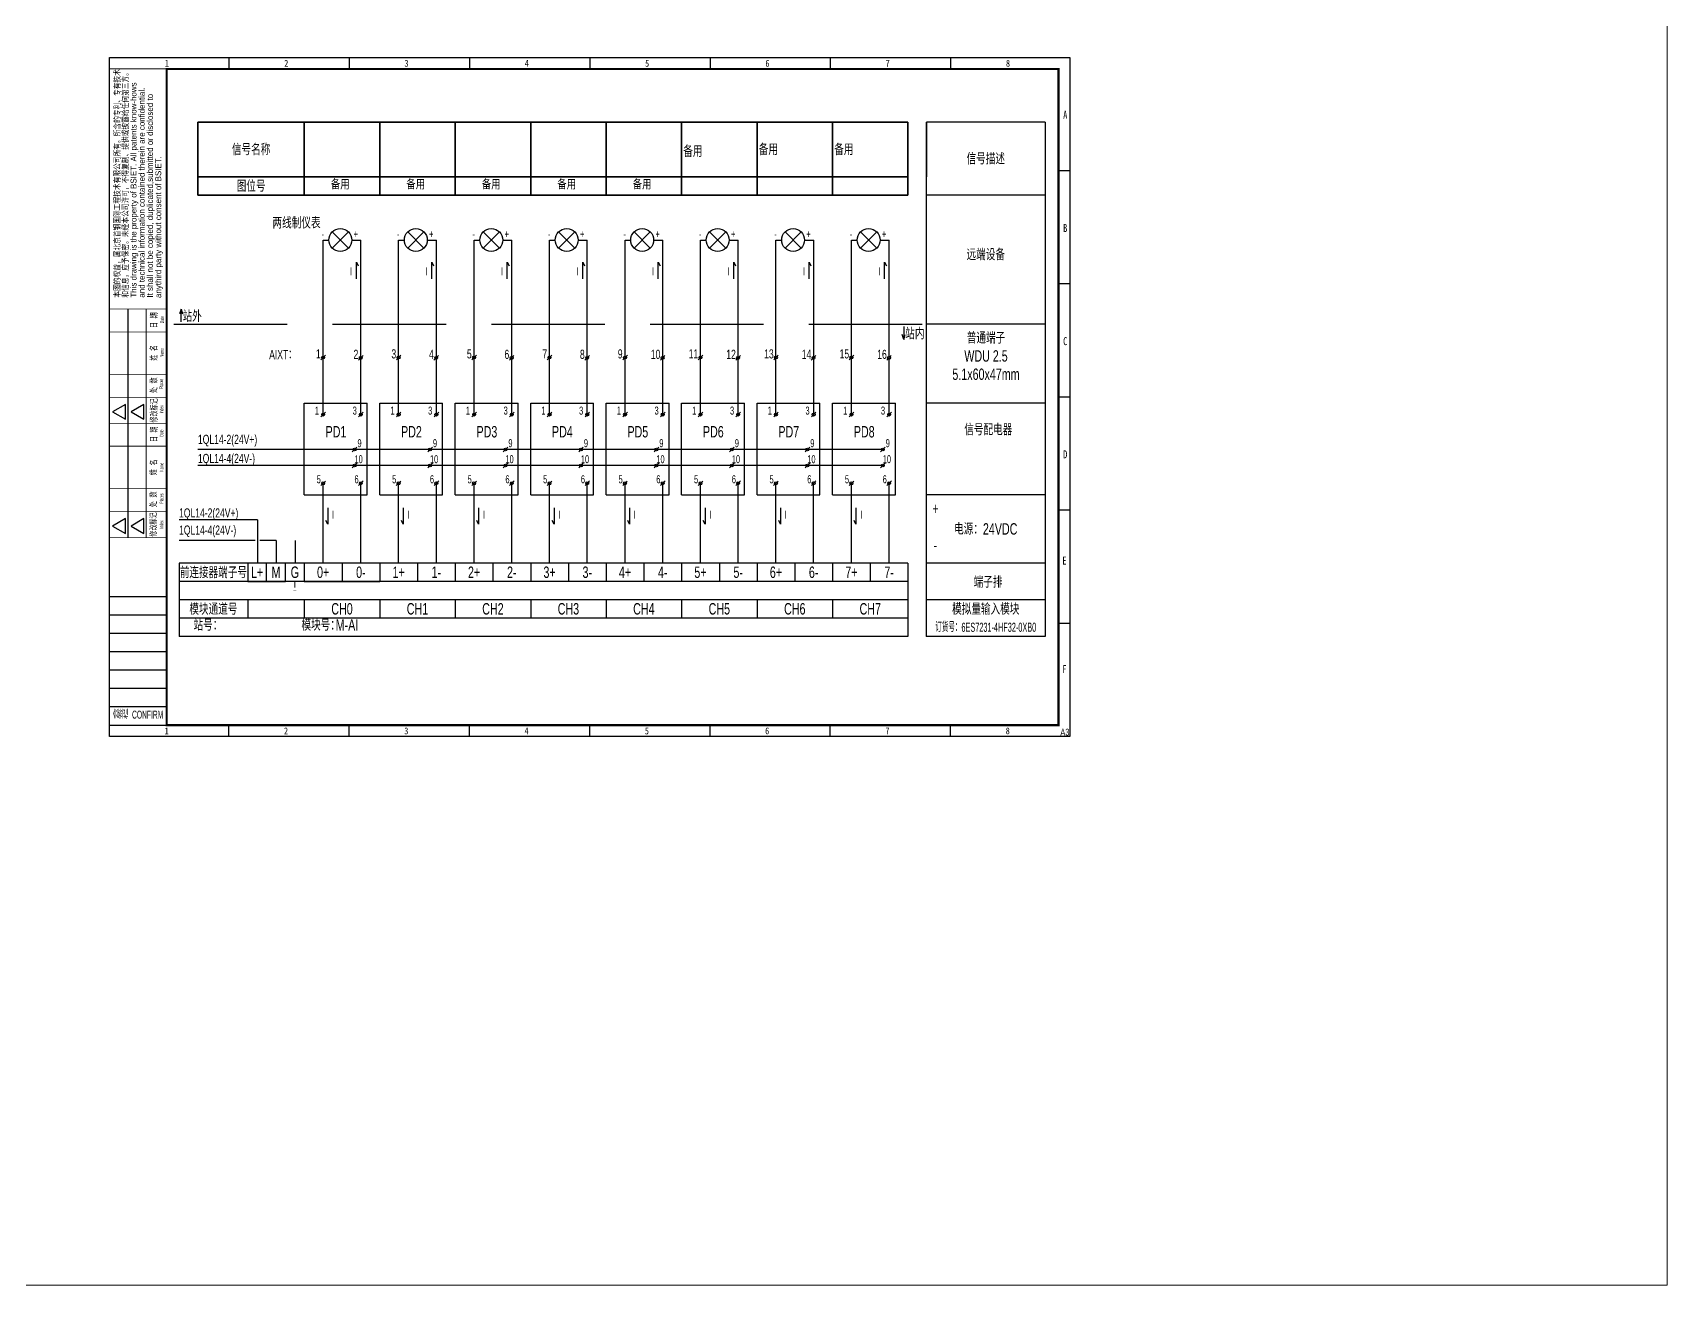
# Model space of a CAD drawing. Header units: millimetres. Extents: x 6333 to 49538, y -3842 to 24603.
# Drawn here: x 8729 to 9444, y -3842 to -3294 of the extents above; entities that cross this region are included whole.
import ezdxf
from ezdxf.enums import TextEntityAlignment as Align

# ---------------------------------------------------------------- set-up
doc = ezdxf.new("R2010")
doc.units = ezdxf.units.MM
doc.linetypes.add('DASHED', pattern=[0.75, 0.5, -0.25])
doc.linetypes.add('DGN Style 3', pattern=[69.413982, 49.581416, -19.832566])
for name, color, linetype, lineweight in [('000自动化文字', 7, 'Continuous', 25), ('000自动化暂时锁定', 7, 'Continuous', 35), ('图框', 7, 'Continuous', 13)]:
    doc.layers.add(name, color=color, linetype=linetype, lineweight=lineweight)
doc.layers.add('TK', color=7, linetype='Continuous')
doc.layers.add('模板-签名-公用', color=3, linetype='Continuous')
doc.styles.add('A字-H5', font='BSDI_XW.shx', dxfattribs={"width": 0.7, "height": 5, "bigfont": 'BSDI_HZ.shx'})
doc.styles.add('LZ-Roman', font='bsdi_xw.shx')
doc.styles.add('Style-Times New Roman', font='bsdi_xw.shx', dxfattribs={"bigfont": '@bsdi_hz.shx'})
doc.styles.add('Style-仿宋_GB2312', font='')
doc.styles.add('宋体', font='bsdi_xw.shx', dxfattribs={"width": 0.7, "height": 2.5, "bigfont": '@bsdi_hz.shx'})
doc.styles.add('宋体_1', font='bsdi_xw.shx', dxfattribs={"width": 0.7, "height": 2.386364, "bigfont": '@bsdi_hz.shx'})
doc.styles.add('首钢设计院H3.5', font='BSDI_XW.shx', dxfattribs={"width": 0.714286, "height": 3.5, "bigfont": 'BSDI_HZ.shx'})
doc.styles.add('首钢设计院H5', font='BSDI_XW.shx', dxfattribs={"width": 0.7, "bigfont": 'BSDI_HZ.shx'})
doc.styles.get('Style-仿宋_GB2312').set_extended_font_data('仿宋_GB2312')

# ---------------------------------------------------------------- blocks, each defined once
blk = doc.blocks.new('BSIET_通用图框_A3_1')
at = {"const_width": 0.5}
blk.add_lwpolyline([(-404, 187), (-404, 87)], dxfattribs=at)
at = {"layer": '图框', "color": 7, "linetype": 'Continuous', "lineweight": 25}
for p, q in [((-367.8, 297), (-367.8, 292)), ((-315.2, 297), (-315.2, 292)), ((-262.6, 297), (-262.6, 292)), ((-210, 297), (-210, 292)), ((-157.4, 297), (-157.4, 292)), ((-104.8, 297), (-104.8, 292)), ((-52.2, 297), (-52.2, 292)), ((0, 247.5), (-5, 247.5)), ((0, 198), (-5, 198)), ((-412, 187), (-412, 87)), ((-413.03, 145.32), (-418.65, 142.07)), ((-413.03, 138.82), (-413.03, 145.32)), ((-404.96, 145.32), (-410.58, 142.07)), ((-404.96, 138.82), (-404.96, 145.32)), ((0, 148.5), (-5, 148.5)), ((-418.65, 142.07), (-413.03, 138.82)), ((-410.58, 142.07), (-404.96, 138.82)), ((-413.03, 95.32), (-418.65, 92.07)), ((-413.03, 88.82), (-413.03, 95.32)), ((-404.96, 95.32), (-410.58, 92.07)), ((-404.96, 88.82), (-404.96, 95.32)), ((0, 99), (-5, 99)), ((-418.65, 92.07), (-413.03, 88.82)), ((-410.58, 92.07), (-404.96, 88.82)), ((0, 49.5), (-5, 49.5)), ((-367.8, 0), (-367.8, 5)), ((-315.2, 0), (-315.2, 5)), ((-262.6, 0), (-262.6, 5)), ((-210, 0), (-210, 5)), ((-157.4, 0), (-157.4, 5)), ((-104.8, 0), (-104.8, 5)), ((-52.2, 0), (-52.2, 5))]:
    blk.add_line(p, q, dxfattribs=at)
at = {"layer": '图框', "color": 7, "linetype": 'Continuous', "lineweight": 20}
blk.add_line((-420, 292), (-395, 292), dxfattribs=at)
blk.add_line((-420, 292), (-395, 292), dxfattribs=at)
blk.add_line((-420, 292), (-395, 292), dxfattribs=at)
blk.add_line((-420, 292), (-395, 292), dxfattribs=at)
at = {"layer": '图框', "color": 7, "lineweight": 25}
for p, q in [((-420.12, 61.21), (-395.12, 61.21)), ((-420, 61.21), (-395, 61.21)), ((-420, 61.21), (-395, 61.21)), ((-420, 61.21), (-395, 61.21)), ((-420.02, 53.21), (-395.02, 53.21)), ((-420.02, 53.21), (-395.02, 53.21)), ((-420.02, 53.21), (-395.02, 53.21)), ((-420, 53.21), (-395, 53.21)), ((-420, 45.21), (-395, 45.21)), ((-420, 37.21), (-395, 37.21)), ((-420, 29.21), (-395, 29.21)), ((-420, 21.21), (-395, 21.21)), ((-420, 13.21), (-395, 13.21)), ((-420, 5), (-395, 5))]:
    blk.add_line(p, q, dxfattribs=at)
at = {"layer": '图框', "lineweight": 25}
blk.add_lwpolyline([(-420, 297), (0, 297), (0, 0), (-420, 0)], close=True, dxfattribs=at)
at = {"layer": '图框', "const_width": 1}
blk.add_lwpolyline([(-395, 292), (-5, 292), (-5, 5), (-395, 5)], close=True, dxfattribs=at)
at = {"layer": '图框', "const_width": 0.35}
for points in [[(-420, 187), (-395, 187)], [(-420, 177), (-395, 177)], [(-420, 158.45), (-395, 158.45)], [(-420, 148.35), (-395, 148.35)], [(-420, 137), (-395, 137)], [(-420, 127), (-395, 127)], [(-420, 108.45), (-395, 108.45)], [(-420, 98.35), (-395, 98.35)], [(-420, 87), (-395, 87)]]:
    blk.add_lwpolyline(points, dxfattribs=at)
at = {"layer": 'TK', "style": '宋体_1', "width": 0.7, "flags": 3}
for tag, p in [('LZCO_NGZBS-W50-H30-D10_T7', (-43.87, 279.75)), ('LZCO_NJN-W50-H30-D10_T7', (-42.73, 248.65))]:
    blk.add_attdef(tag, text='', height=3, dxfattribs=at).set_placement(p, align=Align.MIDDLE_CENTER)
at = {"layer": 'TK', "lineweight": 25, "style": '宋体', "width": 0.7, "flags": 3}
for tag, p in [('LZHQ_N会签6_T6_H6', (-407.25, 57.08)), ('LZHQ_N会签5_T6_H6', (-407.25, 49.08)), ('LZHQ_N会签4_T6_H6', (-407.25, 41.08)), ('LZHQ_N会签3_T6_H6', (-407.25, 33.08)), ('LZHQ_N会签2_T6_H6', (-407.25, 25.08)), ('LZHQ_N会签1_T6_H6', (-407.25, 17.08))]:
    blk.add_attdef(tag, text='', height=2.5, dxfattribs=at).set_placement(p, align=Align.MIDDLE)
at = {"layer": '图框', "color": 7, "linetype": 'Continuous', "lineweight": 25}
for s, height, style, width, p in [('1', 3, 'Style-仿宋_GB2312', 0.733334, (-394.89, 294.49)), ('2', 3, 'Style-仿宋_GB2312', 0.733334, (-342.7, 294.49)), ('3', 3, 'Style-仿宋_GB2312', 0.733334, (-290.1, 294.49)), ('4', 3, 'Style-仿宋_GB2312', 0.733334, (-237.5, 294.49)), ('5', 3, 'Style-仿宋_GB2312', 0.733334, (-184.9, 294.49)), ('6', 3, 'Style-仿宋_GB2312', 0.733334, (-132.3, 294.49)), ('7', 3, 'Style-仿宋_GB2312', 0.733334, (-79.7, 294.49)), ('8', 3, 'Style-仿宋_GB2312', 0.733334, (-27.1, 294.49)), ('A', 3.5, 'Style-仿宋_GB2312', 0.628572, (-2.07, 271.95)), ('B', 3.5, 'Style-仿宋_GB2312', 0.628572, (-2.07, 222.45)), ('C', 3.5, 'Style-仿宋_GB2312', 0.628572, (-2.07, 172.95)), ('D', 3.5, 'Style-仿宋_GB2312', 0.628572, (-2.07, 123.45)), ('E', 3.5, 'Style-仿宋_GB2312', 0.628572, (-2.43, 76.97)), ('F', 3.5, 'Style-仿宋_GB2312', 0.628572, (-2.43, 29.56)), ('1', 3, 'Style-仿宋_GB2312', 0.733334, (-395, 2.5)), ('2', 3, 'Style-仿宋_GB2312', 0.733334, (-342.8, 2.5)), ('3', 3, 'Style-仿宋_GB2312', 0.733334, (-290.2, 2.5)), ('4', 3, 'Style-仿宋_GB2312', 0.733334, (-237.6, 2.5)), ('5', 3, 'Style-仿宋_GB2312', 0.733334, (-185, 2.5)), ('6', 3, 'Style-仿宋_GB2312', 0.733334, (-132.4, 2.5)), ('7', 3, 'Style-仿宋_GB2312', 0.733334, (-79.8, 2.5)), ('8', 3, 'Style-仿宋_GB2312', 0.733334, (-27.2, 2.5)), ('A3', 3, 'Style-Times New Roman', 0.7, (-2.23, 1.95))]:
    blk.add_text(s, height=height, dxfattribs=dict(at, style=style, width=width)).set_placement(p, align=Align.MIDDLE_CENTER)
at = {"layer": '图框', "color": 7, "linetype": 'Continuous', "lineweight": 20, "style": 'Style-仿宋_GB2312', "width": 0.807692}
blk.add_text('本图的权益，属北京首钢国际工程技术有限公司所有。所含的专利、专有技术', height=2.6, rotation=90, dxfattribs=at).set_placement((-418, 192), align=Align.TOP_LEFT)
at = {"layer": '图框', "color": 7, "linetype": 'Continuous'}
for s, height, style, width, p in [('和信息，应予保密。未经本公司许可，不得复制、提供或披露给任何第三方。', 2.6, 'Style-仿宋_GB2312', 0.807692, (-411.8, 192)), ('Name', 1.6, 'Style-Times New Roman', 0.55, (-396.29, 165.99)), ('Places', 1.6, 'Style-Times New Roman', 0.55, (-396.54, 152.12)), ('Index', 1.6, 'Style-Times New Roman', 0.55, (-396.43, 141.36)), ('Name', 1.6, 'Style-Times New Roman', 0.55, (-396.44, 115.88)), ('Places', 1.6, 'Style-Times New Roman', 0.55, (-396.43, 101.92)), ('Index', 1.6, 'Style-Times New Roman', 0.55, (-396.46, 90.97))]:
    blk.add_text(s, height=height, rotation=90, dxfattribs=dict(at, style=style, width=width)).set_placement(p)
at = {"layer": '图框', "color": 7, "linetype": 'Continuous', "lineweight": 20, "style": 'LZ-Roman'}
for s, p in [('This drawing is the property of BSIET. All patents know-hows', (-410.8, 192)), ('and technical information contained therein are confidential.', (-407.2, 192)), ('It shall not be copied, duplicated,submitted or disclosed to ', (-403.6, 192))]:
    blk.add_text(s, height=2.6, rotation=90, dxfattribs=at).set_placement(p, align=Align.TOP_LEFT)
at = {"layer": '图框', "color": 7, "linetype": 'Continuous', "style": 'LZ-Roman'}
blk.add_text('anythird party without consent of BSIET.', height=2.6, rotation=90, dxfattribs=at).set_placement((-397.4, 191.84))
at = {"layer": '图框', "color": 7, "linetype": 'Continuous', "lineweight": 20, "style": 'Style-仿宋_GB2312', "width": 0.678571}
for s, p in [('日 期', (-399.21, 178.68)), ('姓 名', (-399.32, 164.4)), ('处 数', (-399.32, 150.23)), ('修改标记', (-399.21, 137.34)), ('日 期', (-399.21, 128.79)), ('姓 名', (-399.38, 114.34)), ('处 数', (-399.49, 100.34)), ('修改标记', (-399.49, 87.45))]:
    blk.add_text(s, height=2.8, rotation=90, dxfattribs=at).set_placement(p)
at = {"layer": '图框', "color": 7, "linetype": 'Continuous', "lineweight": 25, "style": 'Style-Times New Roman', "width": 0.55}
for p in [(-396.24, 180.85), (-396.4, 131.18)]:
    blk.add_text('Date', height=1.6, rotation=90, dxfattribs=at).set_placement(p)
at = {"layer": '图框', "color": 7, "lineweight": 25, "style": 'Style-Times New Roman', "width": 0.5}
blk.add_text('会签栏  CONFIRM', height=3.5, dxfattribs=at).set_placement((-418.59, 7.85))
at = {"layer": '模板-签名-公用', "style": '宋体', "width": 0.7, "flags": 3}
blk.add_attdef('LZFRAME', (-40.91, 2.06), '', height=3, dxfattribs=at)
at = {"layer": '模板-签名-公用', "style": '宋体', "width": 0.7}
blk.add_attdef('LZTQINS', text='', height=2, dxfattribs=at).set_placement((-5, 5), align=Align.MIDDLE)

msp = doc.modelspace()

# ---------------------------------------------------------------- linework, layer by layer
at = {"lineweight": 9}
msp.add_line((8843.61, -3536.95), (8843.61, -3534.43), dxfattribs=at)
msp.add_lwpolyline([(6332.92, -2079.55), (9443.74, -2079.55), (9443.74, -3842.22), (6332.92, -3842.22)], close=True, dxfattribs=at)
at = {"lineweight": 18}
for points, const_width in [([(8842.11, -3536.95), (8845.11, -3536.95)], 0.1), ([(8844.57, -3537.66), (8842.65, -3537.66)], 0.1), ([(8844.22, -3538.3), (8842.99, -3538.3)], 0.08)]:
    msp.add_lwpolyline(points, dxfattribs=dict(at, const_width=const_width))
at = {"layer": '000自动化文字', "linetype": 'Continuous', "ltscale": 0.01}
for p, q in [((9119.71, -3333.43), (9119.71, -3526.43)), ((9119.73, -3333.43), (9119.73, -3357.43)), ((9171.73, -3333.43), (9171.71, -3526.43)), ((9171.73, -3333.43), (9171.73, -3357.43)), ((8855.98, -3461.39), (8855.98, -3385.03)), ((8872.48, -3461.39), (8872.48, -3385.03)), ((8888.98, -3461.39), (8888.98, -3385.03)), ((8905.48, -3461.39), (8905.48, -3385.03)), ((8921.98, -3461.39), (8921.98, -3385.03)), ((8938.48, -3461.39), (8938.48, -3385.03)), ((8954.98, -3461.39), (8954.98, -3385.03)), ((8971.48, -3461.39), (8971.48, -3385.03)), ((8987.98, -3461.39), (8987.98, -3385.03)), ((9004.48, -3461.39), (9004.48, -3385.03)), ((9020.98, -3461.39), (9020.98, -3385.03)), ((9037.48, -3461.39), (9037.48, -3385.03)), ((9053.98, -3461.39), (9053.98, -3385.03)), ((9070.48, -3461.39), (9070.48, -3385.03)), ((9086.98, -3461.39), (9086.98, -3385.03)), ((9103.48, -3461.39), (9103.48, -3385.03)), ((8847.71, -3496.43), (8847.71, -3456.39)), ((8847.71, -3456.39), (8875.21, -3456.39)), ((8875.21, -3496.43), (8875.21, -3456.39)), ((8880.71, -3496.43), (8880.71, -3456.39)), ((8880.71, -3456.39), (8908.21, -3456.39)), ((8908.21, -3496.43), (8908.21, -3456.39)), ((8913.71, -3496.43), (8913.71, -3456.39)), ((8913.71, -3456.39), (8941.21, -3456.39)), ((8941.21, -3496.43), (8941.21, -3456.39)), ((8946.71, -3496.43), (8946.71, -3456.39)), ((8946.71, -3456.39), (8974.21, -3456.39)), ((8974.21, -3496.43), (8974.21, -3456.39)), ((8979.71, -3496.43), (8979.71, -3456.39)), ((8979.71, -3456.39), (9007.21, -3456.39)), ((9007.21, -3496.43), (9007.21, -3456.39)), ((9012.71, -3496.43), (9012.71, -3456.39)), ((9012.71, -3456.39), (9040.21, -3456.39)), ((9040.21, -3496.43), (9040.21, -3456.39)), ((9045.71, -3496.43), (9045.71, -3456.39)), ((9045.71, -3456.39), (9073.21, -3456.39)), ((9073.21, -3496.43), (9073.21, -3456.39)), ((9078.71, -3496.43), (9078.71, -3456.39)), ((9078.71, -3456.39), (9106.21, -3456.39)), ((9106.21, -3496.43), (9106.21, -3456.39)), ((9100.71, -3476.64), (8801.21, -3476.64)), ((8835.46, -3476.64), (8801.21, -3476.64)), ((9100.71, -3476.64), (8835.46, -3476.64)), ((9100.71, -3483.64), (8801.21, -3483.64)), ((8855.96, -3526.43), (8855.96, -3491.43)), ((8872.46, -3526.43), (8872.46, -3491.42)), ((8888.96, -3526.43), (8888.96, -3491.43)), ((8905.46, -3526.43), (8905.46, -3491.42)), ((8921.96, -3526.43), (8921.96, -3491.43)), ((8938.46, -3526.43), (8938.46, -3491.42)), ((8954.96, -3526.43), (8954.96, -3491.43)), ((8971.46, -3526.43), (8971.46, -3491.42)), ((8987.96, -3526.43), (8987.96, -3491.43)), ((9004.46, -3526.43), (9004.46, -3491.42)), ((9020.96, -3526.43), (9020.96, -3491.43)), ((9037.46, -3526.43), (9037.46, -3491.42)), ((9053.96, -3526.43), (9053.96, -3491.43)), ((9070.46, -3526.43), (9070.46, -3491.42)), ((9086.96, -3526.43), (9086.96, -3491.43)), ((9103.46, -3526.43), (9103.46, -3491.42)), ((8847.71, -3496.43), (8875.21, -3496.43)), ((8880.71, -3496.43), (8908.21, -3496.43)), ((8913.71, -3496.43), (8941.21, -3496.43)), ((8946.71, -3496.43), (8974.21, -3496.43)), ((8979.71, -3496.43), (9007.21, -3496.43)), ((9012.71, -3496.43), (9040.21, -3496.43)), ((9045.71, -3496.43), (9073.21, -3496.43)), ((9078.71, -3496.43), (9106.21, -3496.43)), ((8792.96, -3526.43), (8792.96, -3558.43)), ((8822.96, -3526.43), (8822.96, -3534.43)), ((8847.71, -3526.43), (8847.71, -3534.43)), ((8864.21, -3526.43), (8864.21, -3534.43)), ((8880.71, -3526.43), (8880.71, -3534.43)), ((8897.21, -3526.43), (8897.21, -3534.43)), ((8913.71, -3526.43), (8913.71, -3534.43)), ((8930.21, -3526.43), (8930.21, -3534.43)), ((8946.71, -3526.43), (8946.71, -3534.43)), ((8963.21, -3526.43), (8963.21, -3534.43)), ((8979.71, -3526.43), (8979.71, -3534.43)), ((8996.21, -3526.43), (8996.21, -3534.43)), ((9012.71, -3526.43), (9012.71, -3534.43)), ((9029.21, -3526.43), (9029.21, -3534.43)), ((9045.71, -3526.43), (9045.71, -3534.43)), ((9062.21, -3526.43), (9062.21, -3534.43)), ((9078.71, -3526.43), (9078.71, -3534.43)), ((9095.21, -3526.43), (9095.21, -3534.43)), ((9111.71, -3526.43), (9111.71, -3534.43)), ((9111.71, -3526.43), (9111.71, -3534.43)), ((9119.71, -3526.43), (9119.71, -3558.43)), ((9171.71, -3526.43), (9171.71, -3558.43)), ((9111.71, -3534.43), (9111.71, -3542.43)), ((8822.96, -3542.43), (8822.96, -3550.43)), ((8847.71, -3542.43), (8847.71, -3550.43)), ((8880.71, -3542.43), (8880.71, -3550.43)), ((8913.71, -3542.43), (8913.71, -3550.43)), ((8946.71, -3542.43), (8946.71, -3550.43)), ((8979.71, -3542.43), (8979.71, -3550.43)), ((9012.71, -3542.43), (9012.71, -3550.43)), ((9045.71, -3542.43), (9045.71, -3550.43)), ((9078.71, -3542.43), (9078.71, -3550.43)), ((9111.71, -3542.43), (9111.71, -3550.43)), ((9111.71, -3550.43), (8792.96, -3550.43)), ((9111.71, -3550.43), (9111.71, -3558.43))]:
    msp.add_line(p, q, dxfattribs=at)
at = {"layer": '000自动化文字'}
for p, q in [((9171.73, -3333.43), (9119.73, -3333.43)), ((9171.73, -3365.43), (9119.73, -3365.43)), ((8855.98, -3385.03), (8858.48, -3385.03)), ((8859.94, -3381.49), (8867.01, -3388.56)), ((8859.94, -3388.56), (8867.01, -3381.49)), ((8868.48, -3385.03), (8872.48, -3385.03)), ((8888.98, -3385.03), (8891.48, -3385.03)), ((8892.94, -3381.49), (8900.01, -3388.56)), ((8892.94, -3388.56), (8900.01, -3381.49)), ((8901.48, -3385.03), (8905.48, -3385.03)), ((8921.98, -3385.03), (8924.48, -3385.03)), ((8925.94, -3381.49), (8933.01, -3388.56)), ((8925.94, -3388.56), (8933.01, -3381.49)), ((8934.48, -3385.03), (8938.48, -3385.03)), ((8954.98, -3385.03), (8957.48, -3385.03)), ((8958.94, -3381.49), (8966.01, -3388.56)), ((8958.94, -3388.56), (8966.01, -3381.49)), ((8967.48, -3385.03), (8971.48, -3385.03)), ((8987.98, -3385.03), (8990.48, -3385.03)), ((8991.94, -3381.49), (8999.01, -3388.56)), ((8991.94, -3388.56), (8999.01, -3381.49)), ((9000.48, -3385.03), (9004.48, -3385.03)), ((9020.98, -3385.03), (9023.48, -3385.03)), ((9024.94, -3381.49), (9032.01, -3388.56)), ((9024.94, -3388.56), (9032.01, -3381.49)), ((9033.48, -3385.03), (9037.48, -3385.03)), ((9053.98, -3385.03), (9056.48, -3385.03)), ((9057.94, -3381.49), (9065.01, -3388.56)), ((9057.94, -3388.56), (9065.01, -3381.49)), ((9066.48, -3385.03), (9070.48, -3385.03)), ((9086.98, -3385.03), (9089.48, -3385.03)), ((9090.94, -3381.49), (9098.01, -3388.56)), ((9090.94, -3388.56), (9098.01, -3381.49)), ((9099.48, -3385.03), (9103.48, -3385.03)), ((8870.48, -3401.94), (8870.48, -3394.74)), ((8870.48, -3394.74), (8871.28, -3396.34)), ((8903.48, -3401.94), (8903.48, -3394.74)), ((8903.48, -3394.74), (8904.28, -3396.34)), ((8936.48, -3401.94), (8936.48, -3394.74)), ((8936.48, -3394.74), (8937.28, -3396.34)), ((8969.48, -3401.94), (8969.48, -3394.74)), ((8969.48, -3394.74), (8970.28, -3396.34)), ((9002.48, -3401.94), (9002.48, -3394.74)), ((9002.48, -3394.74), (9003.28, -3396.34)), ((9035.48, -3401.94), (9035.48, -3394.74)), ((9035.48, -3394.74), (9036.28, -3396.34)), ((9068.48, -3401.94), (9068.48, -3394.74)), ((9068.48, -3394.74), (9069.28, -3396.34)), ((9101.48, -3401.94), (9101.48, -3394.74)), ((9101.48, -3394.74), (9102.28, -3396.34)), ((8793.82, -3415.23), (8793.12, -3417.33)), ((8793.82, -3415.23), (8794.52, -3417.33)), ((8793.82, -3420.83), (8793.82, -3415.23)), ((9109.82, -3422.9), (9109.82, -3428.5)), ((9171.72, -3421.83), (9119.72, -3421.83)), ((9109.82, -3428.5), (9109.12, -3426.4)), ((9109.82, -3428.5), (9110.52, -3426.4)), ((8854.97, -3437.39), (8856.98, -3435.39)), ((8871.41, -3437.59), (8873.42, -3435.58)), ((8887.97, -3437.39), (8889.98, -3435.39)), ((8904.41, -3437.59), (8906.42, -3435.58)), ((8920.97, -3437.39), (8922.98, -3435.39)), ((8937.41, -3437.59), (8939.42, -3435.58)), ((8953.97, -3437.39), (8955.98, -3435.39)), ((8970.41, -3437.59), (8972.42, -3435.58)), ((8986.97, -3437.39), (8988.98, -3435.39)), ((9003.41, -3437.59), (9005.42, -3435.58)), ((9019.97, -3437.39), (9021.98, -3435.39)), ((9036.41, -3437.59), (9038.42, -3435.58)), ((9052.97, -3437.39), (9054.98, -3435.39)), ((9069.41, -3437.59), (9071.42, -3435.58)), ((9085.97, -3437.39), (9087.98, -3435.39)), ((9102.41, -3437.59), (9104.42, -3435.58)), ((9171.72, -3456.39), (9119.71, -3456.39)), ((8854.99, -3462.39), (8856.99, -3460.39)), ((8871.47, -3462.39), (8873.48, -3460.39)), ((8887.99, -3462.39), (8889.99, -3460.39)), ((8904.47, -3462.39), (8906.48, -3460.39)), ((8920.99, -3462.39), (8922.99, -3460.39)), ((8937.47, -3462.39), (8939.48, -3460.39)), ((8953.99, -3462.39), (8955.99, -3460.39)), ((8970.47, -3462.39), (8972.48, -3460.39)), ((8986.99, -3462.39), (8988.99, -3460.39)), ((9003.47, -3462.39), (9005.48, -3460.39)), ((9019.99, -3462.39), (9021.99, -3460.39)), ((9036.47, -3462.39), (9038.48, -3460.39)), ((9052.99, -3462.39), (9054.99, -3460.39)), ((9069.47, -3462.39), (9071.48, -3460.39)), ((9085.99, -3462.39), (9087.99, -3460.39)), ((9102.47, -3462.39), (9104.48, -3460.39)), ((8868.71, -3477.64), (8870.72, -3475.64)), ((8901.71, -3477.64), (8903.72, -3475.64)), ((8934.71, -3477.64), (8936.72, -3475.64)), ((8967.71, -3477.64), (8969.72, -3475.64)), ((9000.71, -3477.64), (9002.72, -3475.64)), ((9033.71, -3477.64), (9035.72, -3475.64)), ((9066.71, -3477.64), (9068.72, -3475.64)), ((9099.71, -3477.64), (9101.72, -3475.64)), ((8868.71, -3484.64), (8870.72, -3482.64)), ((8901.71, -3484.64), (8903.72, -3482.64)), ((8934.71, -3484.64), (8936.72, -3482.64)), ((8967.71, -3484.64), (8969.72, -3482.64)), ((9000.71, -3484.64), (9002.72, -3482.64)), ((9033.71, -3484.64), (9035.72, -3482.64)), ((9066.71, -3484.64), (9068.72, -3482.64)), ((9099.71, -3484.64), (9101.72, -3482.64)), ((8854.96, -3492.44), (8856.97, -3490.43)), ((8871.47, -3492.42), (8873.48, -3490.42)), ((8887.96, -3492.44), (8889.97, -3490.43)), ((8904.47, -3492.42), (8906.48, -3490.42)), ((8920.96, -3492.44), (8922.97, -3490.43)), ((8937.47, -3492.42), (8939.48, -3490.42)), ((8953.96, -3492.44), (8955.97, -3490.43)), ((8970.47, -3492.42), (8972.48, -3490.42)), ((8986.96, -3492.44), (8988.97, -3490.43)), ((9003.47, -3492.42), (9005.48, -3490.42)), ((9019.96, -3492.44), (9021.97, -3490.43)), ((9036.47, -3492.42), (9038.48, -3490.42)), ((9052.96, -3492.44), (9054.97, -3490.43)), ((9069.47, -3492.42), (9071.48, -3490.42)), ((9085.96, -3492.44), (9087.97, -3490.43)), ((9102.47, -3492.42), (9104.48, -3490.42)), ((8857.96, -3502.13), (8857.96, -3509.33)), ((8890.96, -3502.13), (8890.96, -3509.33)), ((8923.96, -3502.13), (8923.96, -3509.33)), ((8956.96, -3502.13), (8956.96, -3509.33)), ((8989.96, -3502.13), (8989.96, -3509.33)), ((9022.96, -3502.13), (9022.96, -3509.33)), ((9055.96, -3502.13), (9055.96, -3509.33)), ((9088.96, -3502.13), (9088.96, -3509.33)), ((9171.72, -3496.43), (9119.71, -3496.43)), ((8857.96, -3509.33), (8857.16, -3507.73)), ((8890.96, -3509.33), (8890.16, -3507.73)), ((8923.96, -3509.33), (8923.16, -3507.73)), ((8956.96, -3509.33), (8956.16, -3507.73)), ((8989.96, -3509.33), (8989.16, -3507.73)), ((9022.96, -3509.33), (9022.16, -3507.73)), ((9055.96, -3509.33), (9055.16, -3507.73)), ((9088.96, -3509.33), (9088.16, -3507.73)), ((9111.71, -3526.43), (8792.96, -3526.43)), ((8831.21, -3534.43), (8831.21, -3526.43)), ((8839.46, -3534.43), (8839.46, -3526.43)), ((9171.71, -3526.43), (9119.71, -3526.43)), ((9111.71, -3534.43), (8792.96, -3534.43)), ((8822.96, -3534.43), (8839.46, -3534.43)), ((8847.71, -3534.43), (8864.21, -3534.43)), ((8864.21, -3534.43), (8880.71, -3534.43)), ((9111.71, -3542.43), (8792.96, -3542.43)), ((9171.71, -3542.43), (9119.71, -3542.43)), ((9111.71, -3558.43), (8792.96, -3558.43)), ((9171.71, -3558.43), (9119.71, -3558.43))]:
    msp.add_line(p, q, dxfattribs=at)
at = {"layer": '000自动化文字', "linetype": 'DGN Style 3'}
msp.add_line((8790.71, -3421.83), (9119.72, -3421.83), dxfattribs=at)
at = {"layer": '000自动化文字', "color": 240, "linetype": 'Continuous', "ltscale": 0.01, "true_color": 0xed1f24}
for p, q in [((8827.21, -3507.39), (8792.96, -3507.39)), ((8827.21, -3507.41), (8827.21, -3526.43))]:
    msp.add_line(p, q, dxfattribs=at)
at = {"layer": '000自动化文字', "color": 7, "linetype": 'Continuous', "ltscale": 0.01, "true_color": 0xffffff}
msp.add_line((8826.21, -3516.39), (8792.96, -3516.39), dxfattribs=at)
at = {"layer": '000自动化文字', "color": 7, "true_color": 0xffffff}
for p, q in [((8835.46, -3516.39), (8828.21, -3516.39)), ((8835.46, -3516.39), (8835.46, -3526.43)), ((8843.71, -3516.39), (8843.71, -3526.43))]:
    msp.add_line(p, q, dxfattribs=at)
at = {"layer": '000自动化文字'}
for centre, radius in [((8863.48, -3385.03), 5), ((8896.48, -3385.03), 5), ((8929.48, -3385.03), 5), ((8962.48, -3385.03), 5), ((8995.48, -3385.03), 5), ((9028.48, -3385.03), 5), ((9061.48, -3385.03), 5), ((9094.48, -3385.03), 5), ((8855.96, -3436.4), 0.631), ((8872.4, -3436.59), 0.631), ((8888.96, -3436.4), 0.631), ((8905.4, -3436.59), 0.631), ((8921.96, -3436.4), 0.631), ((8938.4, -3436.59), 0.631), ((8954.96, -3436.4), 0.631), ((8971.4, -3436.59), 0.631), ((8987.96, -3436.4), 0.631), ((9004.4, -3436.59), 0.631), ((9020.96, -3436.4), 0.631), ((9037.4, -3436.59), 0.631), ((9053.96, -3436.4), 0.631), ((9070.4, -3436.59), 0.631), ((9086.96, -3436.4), 0.631), ((9103.4, -3436.59), 0.631), ((8855.98, -3461.39), 0.631), ((8872.46, -3461.39), 0.631), ((8888.98, -3461.39), 0.631), ((8905.46, -3461.39), 0.631), ((8921.98, -3461.39), 0.631), ((8938.46, -3461.39), 0.631), ((8954.98, -3461.39), 0.631), ((8971.46, -3461.39), 0.631), ((8987.98, -3461.39), 0.631), ((9004.46, -3461.39), 0.631), ((9020.98, -3461.39), 0.631), ((9037.46, -3461.39), 0.631), ((9053.98, -3461.39), 0.631), ((9070.46, -3461.39), 0.631), ((9086.98, -3461.39), 0.631), ((9103.46, -3461.39), 0.631), ((8869.7, -3476.65), 0.631), ((8902.7, -3476.65), 0.631), ((8935.7, -3476.65), 0.631), ((8968.7, -3476.65), 0.631), ((9001.7, -3476.65), 0.631), ((9034.7, -3476.65), 0.631), ((9067.7, -3476.65), 0.631), ((9100.7, -3476.65), 0.631), ((8869.7, -3483.64), 0.631), ((8902.7, -3483.64), 0.631), ((8935.7, -3483.64), 0.631), ((8968.7, -3483.64), 0.631), ((9001.7, -3483.64), 0.631), ((9034.7, -3483.64), 0.631), ((9067.7, -3483.64), 0.631), ((9100.7, -3483.64), 0.631), ((8855.95, -3491.44), 0.631), ((8872.46, -3491.43), 0.631), ((8888.95, -3491.44), 0.631), ((8905.46, -3491.43), 0.631), ((8921.95, -3491.44), 0.631), ((8938.46, -3491.43), 0.631), ((8954.95, -3491.44), 0.631), ((8971.46, -3491.43), 0.631), ((8987.95, -3491.44), 0.631), ((9004.46, -3491.43), 0.631), ((9020.95, -3491.44), 0.631), ((9037.46, -3491.43), 0.631), ((9053.95, -3491.44), 0.631), ((9070.46, -3491.43), 0.631), ((9086.95, -3491.44), 0.631), ((9103.46, -3491.43), 0.631)]:
    msp.add_circle(centre, radius, dxfattribs=at)
at = {"layer": '000自动化暂时锁定', "linetype": 'Continuous', "ltscale": 0.01}
for p, q in [((8801.21, -3333.43), (8801.21, -3365.43)), ((8801.21, -3333.43), (9111.71, -3333.43)), ((8847.71, -3333.43), (8847.71, -3365.43)), ((8880.71, -3333.43), (8880.71, -3365.43)), ((8913.71, -3333.43), (8913.71, -3365.43)), ((8946.71, -3333.43), (8946.71, -3365.43)), ((8946.71, -3333.43), (8946.71, -3365.43)), ((8979.71, -3333.43), (8979.71, -3365.43)), ((9012.71, -3333.43), (9012.71, -3365.43)), ((9045.71, -3333.43), (9045.71, -3365.43)), ((9078.71, -3333.43), (9078.71, -3365.43)), ((9111.71, -3333.43), (9111.71, -3365.43)), ((8801.21, -3357.43), (9111.71, -3357.43)), ((8801.21, -3365.43), (9111.71, -3365.43))]:
    msp.add_line(p, q, dxfattribs=at)
at = {"layer": '000自动化暂时锁定'}
msp.add_line((8801.21, -3365.43), (8847.71, -3365.43), dxfattribs=at)

# ---------------------------------------------------------------- block references
at = {"layer": '图框', "linetype": 'DASHED'}
msp.add_blockref('BSIET_通用图框_A3_1', (9182.54, -3602.22), dxfattribs=at)

# ---------------------------------------------------------------- texts
at = {"layer": '000自动化文字'}
for s, height, style, width, p in [('信号描述', 5, '首钢设计院H5', 0.7, (9145.73, -3349.48)), ('远端设备', 5, '首钢设计院H5', 0.7, (9145.73, -3391.38)), ('I', 3.5, '首钢设计院H5', 0.7, (8868.2, -3398.78)), ('I', 3.5, '首钢设计院H5', 0.7, (8901.2, -3398.78)), ('I', 3.5, '首钢设计院H5', 0.7, (8934.2, -3398.78)), ('I', 3.5, '首钢设计院H5', 0.7, (8967.2, -3398.78)), ('I', 3.5, '首钢设计院H5', 0.7, (9000.2, -3398.78)), ('I', 3.5, '首钢设计院H5', 0.7, (9033.2, -3398.78)), ('I', 3.5, '首钢设计院H5', 0.7, (9066.2, -3398.78)), ('I', 3.5, '首钢设计院H5', 0.7, (9099.2, -3398.78)), ('站外', 5, '首钢设计院H5', 0.7, (8798.71, -3418.33)), ('站内', 5, '首钢设计院H5', 0.7, (9114.72, -3425.96)), ('普通端子', 5, '首钢设计院H5', 0.7, (9145.82, -3427.83)), ('WDU 2.5', 5, '首钢设计院H5', 0.7, (9145.82, -3435.73)), ('5.1x60x47mm', 5, '首钢设计院H5', 0.7, (9145.82, -3443.73)), ('PD1', 5, '首钢设计院H3.5', 0.7, (8861.57, -3468.88)), ('PD2', 5, '首钢设计院H3.5', 0.7, (8894.57, -3468.88)), ('PD3', 5, '首钢设计院H3.5', 0.7, (8927.57, -3468.88)), ('PD4', 5, '首钢设计院H3.5', 0.7, (8960.57, -3468.88)), ('PD5', 5, '首钢设计院H3.5', 0.7, (8993.57, -3468.88)), ('PD6', 5, '首钢设计院H3.5', 0.7, (9026.57, -3468.88)), ('PD7', 5, '首钢设计院H3.5', 0.7, (9059.57, -3468.88)), ('PD8', 5, '首钢设计院H3.5', 0.7, (9092.57, -3468.88)), ('信号配电器', 5, '首钢设计院H5', 0.7, (9146.82, -3467.92)), ('+', 5, '首钢设计院H5', 0.7, (9123.71, -3502.51)), ('I', 3.5, '首钢设计院H5', 0.7, (8860.24, -3505.16)), ('I', 3.5, '首钢设计院H5', 0.7, (8893.24, -3505.16)), ('I', 3.5, '首钢设计院H5', 0.7, (8926.24, -3505.16)), ('I', 3.5, '首钢设计院H5', 0.7, (8959.24, -3505.16)), ('I', 3.5, '首钢设计院H5', 0.7, (8992.24, -3505.16)), ('I', 3.5, '首钢设计院H5', 0.7, (9025.24, -3505.16)), ('I', 3.5, '首钢设计院H5', 0.7, (9058.24, -3505.16)), ('I', 3.5, '首钢设计院H5', 0.7, (9091.24, -3505.16)), ('电源：24VDC', 5, '首钢设计院H5', 0.7, (9145.71, -3511.38)), ('-', 5, '首钢设计院H5', 0.7, (9123.71, -3518.51)), ('前连接器端子号', 5, '首钢设计院H5', 0.7, (8807.96, -3530.43)), ('M', 5, '首钢设计院H5', 0.7, (8835.34, -3530.33)), ('G', 5, '首钢设计院H5', 0.7, (8843.59, -3530.33)), ('0+', 5, '首钢设计院H5', 0.7, (8855.96, -3530.33)), ('0-', 5, '首钢设计院H5', 0.7, (8872.46, -3530.33)), ('1+', 5, '首钢设计院H5', 0.7, (8888.96, -3530.33)), ('1-', 5, '首钢设计院H5', 0.7, (8905.46, -3530.33)), ('2+', 5, '首钢设计院H5', 0.7, (8921.96, -3530.33)), ('2-', 5, '首钢设计院H5', 0.7, (8938.46, -3530.33)), ('3+', 5, '首钢设计院H5', 0.7, (8954.96, -3530.33)), ('3-', 5, '首钢设计院H5', 0.7, (8971.46, -3530.33)), ('4+', 5, '首钢设计院H5', 0.7, (8987.96, -3530.33)), ('4-', 5, '首钢设计院H5', 0.7, (9004.46, -3530.33)), ('5+', 5, '首钢设计院H5', 0.7, (9020.96, -3530.33)), ('5-', 5, '首钢设计院H5', 0.7, (9037.46, -3530.33)), ('6+', 5, '首钢设计院H5', 0.7, (9053.96, -3530.33)), ('6-', 5, '首钢设计院H5', 0.7, (9070.46, -3530.33)), ('7+', 5, '首钢设计院H5', 0.7, (9086.96, -3530.33)), ('7-', 5, '首钢设计院H5', 0.7, (9103.46, -3530.33)), ('端子排', 5, '首钢设计院H5', 0.7, (9146.72, -3534.63)), ('模块通道号', 5, '首钢设计院H5', 0.7, (8807.96, -3546.45)), ('CH0', 5, '首钢设计院H5', 0.7, (8864.21, -3546.33)), ('CH1', 5, '首钢设计院H5', 0.7, (8897.21, -3546.33)), ('CH2', 5, '首钢设计院H5', 0.7, (8930.21, -3546.33)), ('CH3', 5, '首钢设计院H5', 0.7, (8963.21, -3546.33)), ('CH4', 5, '首钢设计院H5', 0.7, (8996.21, -3546.33)), ('CH5', 5, '首钢设计院H5', 0.7, (9029.21, -3546.33)), ('CH6', 5, '首钢设计院H5', 0.7, (9062.21, -3546.33)), ('CH7', 5, '首钢设计院H5', 0.7, (9095.21, -3546.33)), ('模拟量输入模块', 5, '首钢设计院H5', 0.7, (9145.71, -3546.43)), ('订货号：6ES7231-4HF32-0XB0', 4, '首钢设计院H5', 0.55, (9145.71, -3554.39))]:
    msp.add_text(s, height=height, dxfattribs=dict(at, style=style, width=width)).set_placement(p, align=Align.MIDDLE_CENTER)
at = {"layer": '000自动化文字', "color": 3, "style": '首钢设计院H5', "width": 0.7}
for p in [(8859.35, -3364.28), (8892.35, -3364.28), (8925.35, -3364.28), (8958.35, -3364.28), (8991.35, -3364.28)]:
    msp.add_text('备用 ', height=4.5, dxfattribs=at).set_placement(p, align=Align.BOTTOM_LEFT)
at = {"layer": '000自动化文字'}
for s, height, style, width, p in [('两线制仪表', 5, '首钢设计院H3.5', 0.7, (8833.82, -3380)), ('-', 3.5, '首钢设计院H3.5', 0.7, (8855.26, -3384.18)), ('+', 3.5, '首钢设计院H3.5', 0.7, (8869.29, -3384.18)), ('-', 3.5, '首钢设计院H3.5', 0.7, (8888.26, -3384.18)), ('+', 3.5, '首钢设计院H3.5', 0.7, (8902.29, -3384.18)), ('-', 3.5, '首钢设计院H3.5', 0.7, (8921.26, -3384.18)), ('+', 3.5, '首钢设计院H3.5', 0.7, (8935.29, -3384.18)), ('-', 3.5, '首钢设计院H3.5', 0.7, (8954.26, -3384.18)), ('+', 3.5, '首钢设计院H3.5', 0.7, (8968.29, -3384.18)), ('-', 3.5, '首钢设计院H3.5', 0.7, (8987.26, -3384.18)), ('+', 3.5, '首钢设计院H3.5', 0.7, (9001.29, -3384.18)), ('-', 3.5, '首钢设计院H3.5', 0.7, (9020.26, -3384.18)), ('+', 3.5, '首钢设计院H3.5', 0.7, (9034.29, -3384.18)), ('-', 3.5, '首钢设计院H3.5', 0.7, (9053.26, -3384.18)), ('+', 3.5, '首钢设计院H3.5', 0.7, (9067.29, -3384.18)), ('-', 3.5, '首钢设计院H3.5', 0.7, (9086.26, -3384.18)), ('+', 3.5, '首钢设计院H3.5', 0.7, (9100.29, -3384.18)), ('1', 4, '首钢设计院H3.5', 0.7, (8852.82, -3436.82)), ('2', 4, '首钢设计院H3.5', 0.7, (8869.26, -3437.01)), ('3', 4, '首钢设计院H3.5', 0.7, (8885.82, -3436.82)), ('4', 4, '首钢设计院H3.5', 0.7, (8902.26, -3437.01)), ('5', 4, '首钢设计院H3.5', 0.7, (8918.82, -3436.82)), ('6', 4, '首钢设计院H3.5', 0.7, (8935.26, -3437.01)), ('7', 4, '首钢设计院H3.5', 0.7, (8951.82, -3436.82)), ('8', 4, '首钢设计院H3.5', 0.7, (8968.26, -3437.01)), ('9', 4, '首钢设计院H3.5', 0.7, (8984.82, -3436.82)), ('10', 4, '首钢设计院H3.5', 0.7, (8999.26, -3437.01)), ('11', 4, '首钢设计院H3.5', 0.7, (9015.82, -3436.82)), ('12', 4, '首钢设计院H3.5', 0.7, (9032.26, -3437.01)), ('13', 4, '首钢设计院H3.5', 0.7, (9048.82, -3436.82)), ('14', 4, '首钢设计院H3.5', 0.7, (9065.26, -3437.01)), ('15', 4, '首钢设计院H3.5', 0.7, (9081.82, -3436.82)), ('16', 4, '首钢设计院H3.5', 0.7, (9098.26, -3437.01)), ('1', 3.5, '首钢设计院H5', 0.7, (8852.37, -3461.38)), ('3', 3.5, '首钢设计院H5', 0.7, (8868.87, -3461.38)), ('1', 3.5, '首钢设计院H5', 0.7, (8885.37, -3461.38)), ('3', 3.5, '首钢设计院H5', 0.7, (8901.87, -3461.38)), ('1', 3.5, '首钢设计院H5', 0.7, (8918.37, -3461.38)), ('3', 3.5, '首钢设计院H5', 0.7, (8934.87, -3461.38)), ('1', 3.5, '首钢设计院H5', 0.7, (8951.37, -3461.38)), ('3', 3.5, '首钢设计院H5', 0.7, (8967.87, -3461.38)), ('1', 3.5, '首钢设计院H5', 0.7, (8984.37, -3461.38)), ('3', 3.5, '首钢设计院H5', 0.7, (9000.87, -3461.38)), ('1', 3.5, '首钢设计院H5', 0.7, (9017.37, -3461.38)), ('3', 3.5, '首钢设计院H5', 0.7, (9033.87, -3461.38)), ('1', 3.5, '首钢设计院H5', 0.7, (9050.37, -3461.38)), ('3', 3.5, '首钢设计院H5', 0.7, (9066.87, -3461.38)), ('1', 3.5, '首钢设计院H5', 0.7, (9083.37, -3461.38)), ('3', 3.5, '首钢设计院H5', 0.7, (9099.87, -3461.38)), ('9', 3.5, '首钢设计院H5', 0.7, (8870.96, -3475.64)), ('9', 3.5, '首钢设计院H5', 0.7, (8903.96, -3475.64)), ('9', 3.5, '首钢设计院H5', 0.7, (8936.96, -3475.64)), ('9', 3.5, '首钢设计院H5', 0.7, (8969.96, -3475.64)), ('9', 3.5, '首钢设计院H5', 0.7, (9002.96, -3475.64)), ('9', 3.5, '首钢设计院H5', 0.7, (9035.96, -3475.64)), ('9', 3.5, '首钢设计院H5', 0.7, (9068.96, -3475.64)), ('9', 3.5, '首钢设计院H5', 0.7, (9101.96, -3475.64)), ('10', 3.5, '首钢设计院H5', 0.6, (8869.7, -3482.64)), ('10', 3.5, '首钢设计院H5', 0.6, (8902.7, -3482.64)), ('10', 3.5, '首钢设计院H5', 0.6, (8935.7, -3482.64)), ('10', 3.5, '首钢设计院H5', 0.6, (8968.7, -3482.64)), ('10', 3.5, '首钢设计院H5', 0.6, (9001.7, -3482.64)), ('10', 3.5, '首钢设计院H5', 0.6, (9034.7, -3482.64)), ('10', 3.5, '首钢设计院H5', 0.6, (9067.7, -3482.64)), ('10', 3.5, '首钢设计院H5', 0.6, (9100.7, -3482.64)), ('5', 3.5, '首钢设计院H5', 0.7, (8853.13, -3491.43)), ('6', 3.5, '首钢设计院H5', 0.7, (8869.65, -3491.41)), ('5', 3.5, '首钢设计院H5', 0.7, (8886.13, -3491.43)), ('6', 3.5, '首钢设计院H5', 0.7, (8902.65, -3491.41)), ('5', 3.5, '首钢设计院H5', 0.7, (8919.13, -3491.43)), ('6', 3.5, '首钢设计院H5', 0.7, (8935.65, -3491.41)), ('5', 3.5, '首钢设计院H5', 0.7, (8952.13, -3491.43)), ('6', 3.5, '首钢设计院H5', 0.7, (8968.65, -3491.41)), ('5', 3.5, '首钢设计院H5', 0.7, (8985.13, -3491.43)), ('6', 3.5, '首钢设计院H5', 0.7, (9001.65, -3491.41)), ('5', 3.5, '首钢设计院H5', 0.7, (9018.13, -3491.43)), ('6', 3.5, '首钢设计院H5', 0.7, (9034.65, -3491.41)), ('5', 3.5, '首钢设计院H5', 0.7, (9051.13, -3491.43)), ('6', 3.5, '首钢设计院H5', 0.7, (9067.65, -3491.41)), ('5', 3.5, '首钢设计院H5', 0.7, (9084.13, -3491.43)), ('6', 3.5, '首钢设计院H5', 0.7, (9100.65, -3491.41))]:
    msp.add_text(s, height=height, dxfattribs=dict(at, style=style, width=width)).set_placement(p)
at = {"layer": '000自动化文字', "color": 2, "style": '首钢设计院H3.5', "width": 0.7}
msp.add_text('AIXT：', height=4, dxfattribs=at).set_placement((8832.37, -3437.15))
at = {"layer": '000自动化文字', "color": 1, "style": '首钢设计院H5', "width": 0.7}
for p in [(8801.21, -3474.2), (8792.96, -3506.39)]:
    msp.add_text('1QL14-2(24V+)', height=4, dxfattribs=at).set_placement(p)
at = {"layer": '000自动化文字', "color": 7, "true_color": 0xffffff, "style": '首钢设计院H5', "width": 0.7}
for p in [(8801.21, -3482.55), (8792.96, -3513.9)]:
    msp.add_text('1QL14-4(24V-)', height=4, dxfattribs=at).set_placement(p)
at = {"layer": '000自动化文字', "color": 242, "true_color": 0xcd2027, "style": '首钢设计院H5', "width": 0.7}
msp.add_text('L+', height=5, dxfattribs=at).set_placement((8827.09, -3530.33), align=Align.MIDDLE_CENTER)
at = {"layer": '000自动化文字', "style": '首钢设计院H5', "width": 0.7}
for s, p in [('站号：', (8799.3, -3557.4)), ('模块号：', (8846.48, -3557.4))]:
    msp.add_text(s, height=5, dxfattribs=at).set_placement(p, align=Align.BOTTOM_LEFT)
at = {"layer": '000自动化文字', "color": 2, "style": '首钢设计院H5', "width": 0.7}
msp.add_text('M-AI', height=5, dxfattribs=at).set_placement((8861.45, -3557.4), align=Align.BOTTOM_LEFT)
at = {"layer": '000自动化文字', "color": 3, "char_height": 5, "width": 32, "attachment_point": 4, "line_spacing_factor": 0.7, "style": 'A字-H5'}
for insert in [(9013.45, -3346.21), (9046.45, -3345.43), (9079.45, -3345.43)]:
    msp.add_mtext('备用', dxfattribs=dict(at, insert=insert))
at = {"layer": '000自动化暂时锁定', "style": '首钢设计院H5', "width": 0.7}
for s, p in [('信号名称', (8824.46, -3345.43)), ('图位号', (8824.46, -3361.43))]:
    msp.add_text(s, height=5, dxfattribs=at).set_placement(p, align=Align.MIDDLE_CENTER)

doc.saveas('drawing.dxf')
